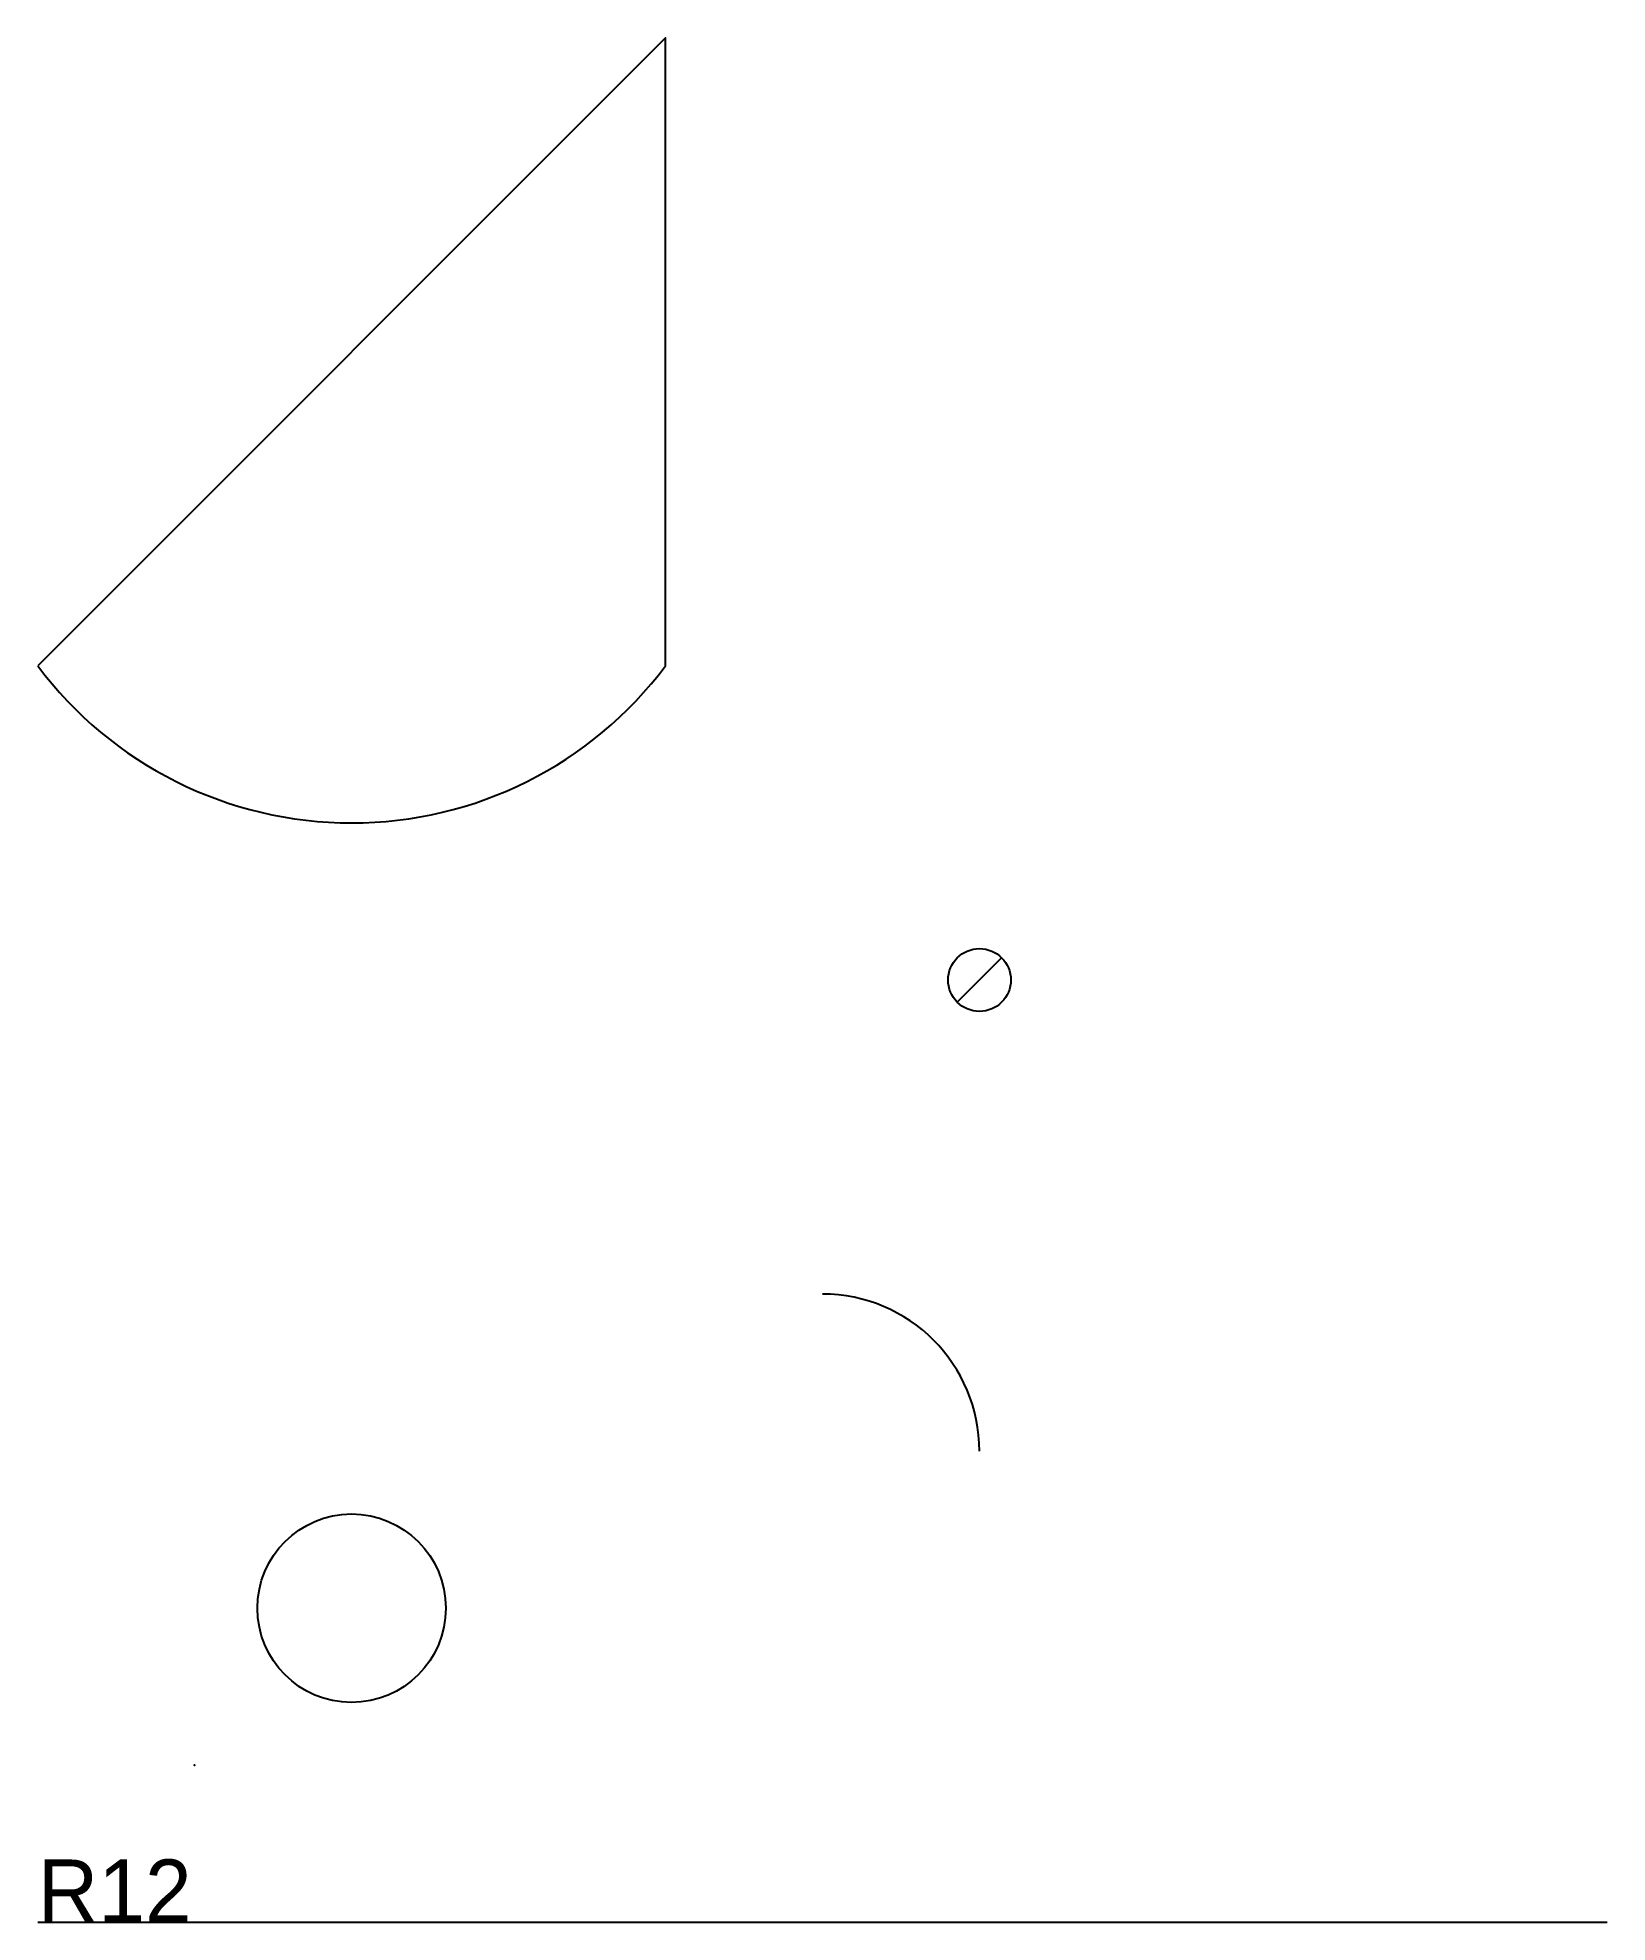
# Model space of a CAD drawing. Extents: x 0 to 50, y 0 to 60.
import ezdxf

# ---------------------------------------------------------------- set-up
doc = ezdxf.new("R2010")
doc.units = 0
doc.layers.add('OUTLINE', color=7, linetype='Continuous')

# ---------------------------------------------------------------- blocks, each defined once
blk = doc.blocks.new('MARK')
blk.add_line((-1, 0), (1, 0))
blk.add_circle((0, 0), 1)

msp = doc.modelspace()

# ---------------------------------------------------------------- linework, layer by layer
at = {"layer": 'OUTLINE'}
msp.add_line((0, 0), (50, 0), dxfattribs=at)
msp.add_lwpolyline([(0, 40, 0.5), (20, 40), (20, 60)], format="xyb", close=True, dxfattribs=at)
msp.add_circle((10, 10), 3, dxfattribs=at)
msp.add_arc((25, 15), 5, 0, 90, dxfattribs=at)
msp.add_point((5, 5), dxfattribs=at)

# ---------------------------------------------------------------- block references
at = {"rotation": 45}
msp.add_blockref('MARK', (30, 30), dxfattribs=at)

# ---------------------------------------------------------------- texts
msp.add_text('R12', height=2).set_placement((0, 0))

doc.saveas('drawing.dxf')
